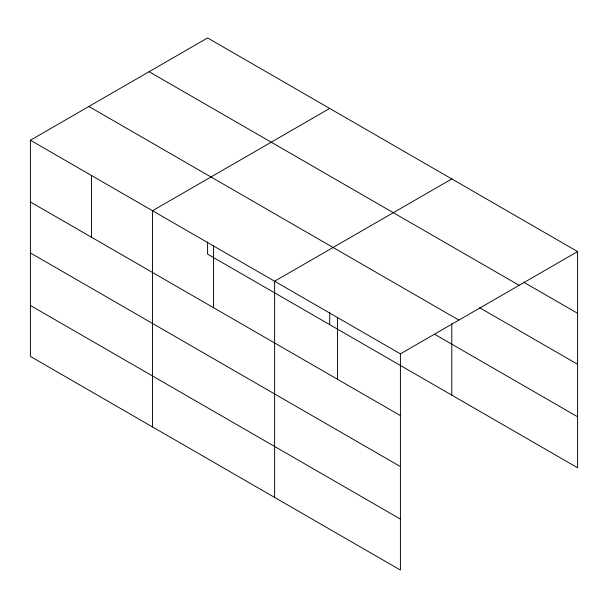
<?xml version="1.0" encoding="UTF-8"?>
<svg xmlns="http://www.w3.org/2000/svg" width="608" height="608" viewBox="0 0 608 608"><rect width="100%" height="100%" fill="white"/><g stroke="black" fill="none" stroke-linecap="round" stroke-linejoin="round"><path stroke-width="0.91" d="M30.4 140.235L400.414 353.864L400.414 570.061L30.4 356.432L30.4 140.235L207.586 37.939L577.6 251.568L577.6 467.765L207.586 254.136L207.586 241.87M329.688 108.437L152.509 210.733L152.509 426.93M451.797 178.934L274.611 281.23L274.611 497.428M400.414 353.864L577.6 251.568M523.686 282.188L577.6 313.31M149.112 71.698L519.133 285.319M479.568 307.686L577.6 364.283M88.867 106.476L458.888 320.104M434.697 334.294L577.6 416.799M30.4 201.978L400.414 415.606M30.4 252.951L400.414 466.579M30.4 305.467L400.414 519.095M451.797 323.532L451.797 395.132M337.516 317.543L337.516 379.293M329.688 312.368L329.688 324.634M213.56 245.982L213.56 307.724M91.451 175.484L91.451 237.226"/></g></svg>
